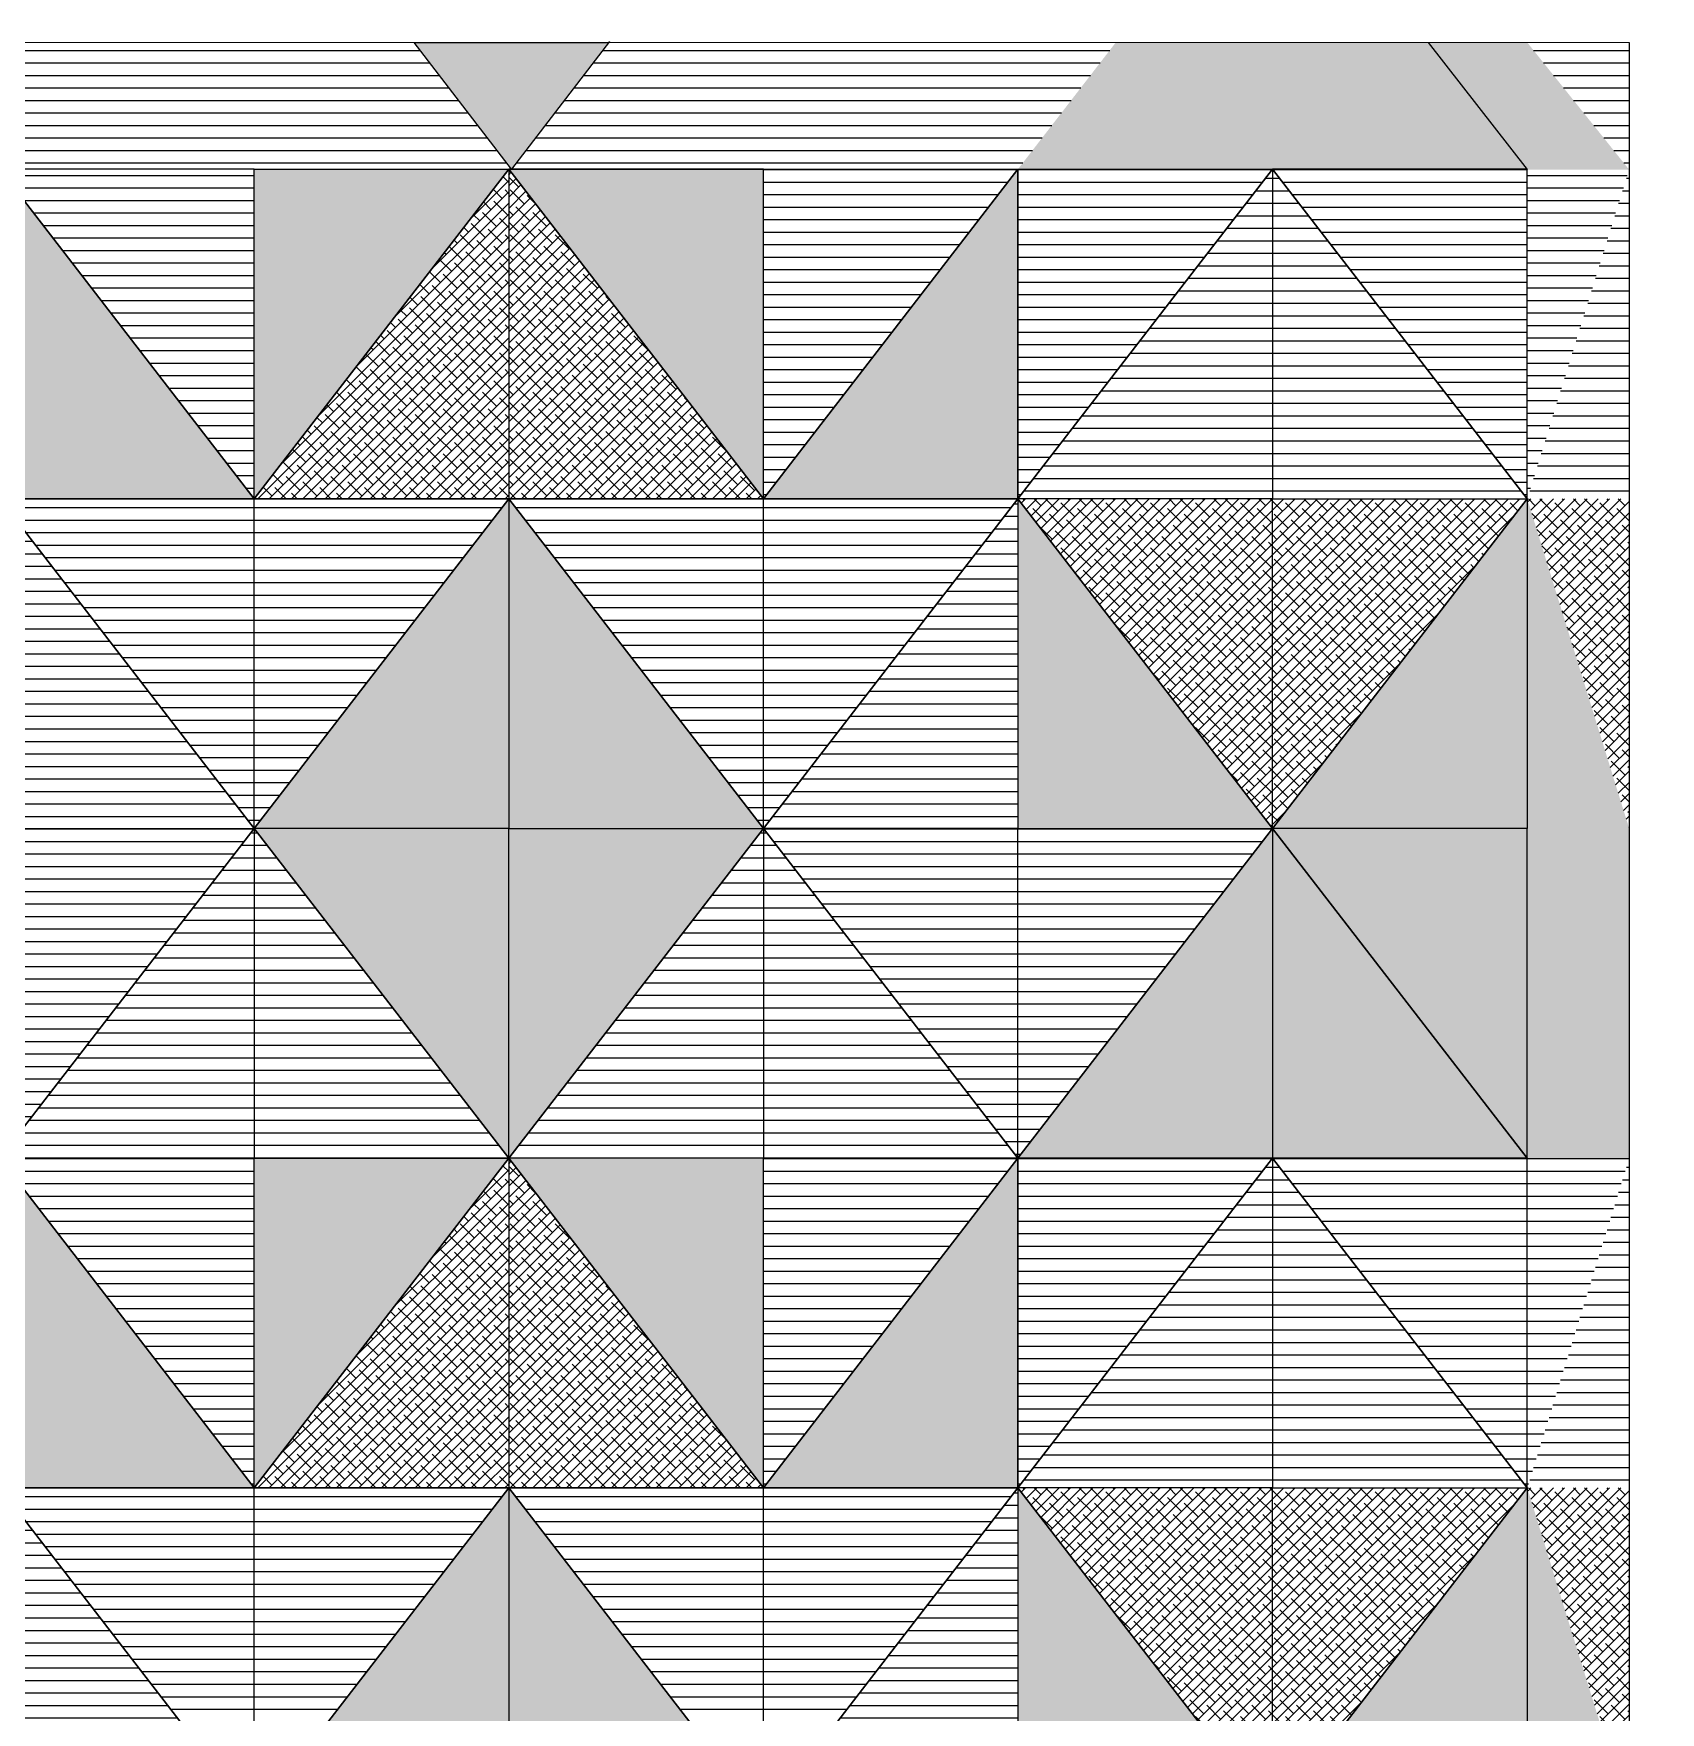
# Model space of a CAD drawing. Header units: millimetres. Extents: x 86441 to 190201, y 16532 to 98188.
# Drawn here: x 88167.11 to 88206.13, y 59592.29 to 59632.57 of the extents above; entities that cross this region are included whole.
import ezdxf

# ---------------------------------------------------------------- set-up
doc = ezdxf.new("R2010")
doc.units = ezdxf.units.MM
doc.header["$LTSCALE"] = 0.1
doc.layers.add('COLUMN', color=1, linetype='Continuous', lineweight=0)
pattern_1 = [(0, (86247.15907, 59338.5705), (0, 0.3), [])]
pattern_2 = [(0, (86247.15907, 59362.29686), (0, 0.3), [])]
pattern_3 = [(0, (86234.86697, 59347.38807), (0, 0.3), [])]
pattern_4 = [(0, (86328.108, 59338.5705), (0, 0.3), [])]
pattern_5 = [(45, (86362.53961, 59353.97049), (-0.134703842, 0.134703842), []), (135, (86362.53961, 59353.97049), (-0.404111525, 0.134703842), [0.47625, -0.28575])]
pattern_6 = [(0, (86328.108, 59362.29686), (0, 0.3), [])]
pattern_7 = [(0, (86315.8159, 59347.38807), (0, 0.3), [])]
pattern_8 = [(0, (86361.7396, 59354.5705), (0, 0.3), [])]
pattern_9 = [(0, (86328.0317, 59339.47928), (0, 0.3), [])]
pattern_10 = [(45, (86362.53961, 59377.69686), (-0.134703842, 0.134703842), []), (135, (86362.53961, 59377.69686), (-0.404111525, 0.134703842), [0.47625, -0.28575])]
pattern_11 = [(0, (86262.15266, 59039.96376), (0, 0.3), [])]
pattern_12 = [(0, (86361.7396, 59378.29686), (0, 0.3), [])]

msp = doc.modelspace()

# ---------------------------------------------------------------- hatches: boundary and pattern name
at = {"true_color": 0xb1a785, "transparency": 33554687}
h = msp.add_hatch(color=253, dxfattribs=at)
h.dxf.hatch_style = 1
h.paths.add_polyline_path([(88202.94, 59632.353), (88200.566, 59632.353), (88202.93, 59629.314), (88202.94, 59629.314)])
h.paths.add_polyline_path([(88202.94, 59632.353), (88202.94, 59629.302), (88205.385, 59629.302)])
h.paths.add_polyline_path([(88180.906, 59632.353), (88176.239, 59632.353), (88178.576, 59629.314)])
h.paths.add_polyline_path([(88156.418, 59632.353), (88151.738, 59632.353), (88154.076, 59629.314)])
h.paths.add_polyline_path([(88141.861, 59629.314), (88135.753, 59621.406), (88141.861, 59621.406)])
at = {"true_color": 0x66682c, "transparency": 33554687}
h = msp.add_hatch(color=77, dxfattribs=at)
h.dxf.hatch_style = 1
h.paths.add_polyline_path([(88151.73, 59632.353), (88144.207, 59632.353), (88141.861, 59629.314), (88154.076, 59629.314)])
h.paths.add_polyline_path([(88163.946, 59632.353), (88156.423, 59632.353), (88154.076, 59629.314), (88166.292, 59629.314)])
h.paths.add_polyline_path([(88200.593, 59632.353), (88193.07, 59632.353), (88190.724, 59629.314), (88202.94, 59629.314)])
at = {"true_color": 0x65502f, "transparency": 33554687}
h = msp.add_hatch(dxfattribs=at)
h.set_pattern_fill('_USER', color=59, scale=0.3, pattern_type=0)
h.set_pattern_definition(pattern_11)
h.paths.add_polyline_path([(88193.072, 59632.353), (88180.906, 59632.353), (88178.576, 59629.314), (88190.724, 59629.314)])
h.paths.add_polyline_path([(88176.239, 59632.353), (88163.943, 59632.353), (88166.292, 59629.314), (88178.508, 59629.314), (88178.576, 59629.314)])
h.paths.add_polyline_path([(88166.292, 59629.314), (88172.4, 59629.314), (88172.4, 59621.406)])
at = {"true_color": 0x242b7a, "transparency": 33554687}
h = msp.add_hatch(dxfattribs=at)
h.set_pattern_fill('_USER', color=177, scale=0.3, pattern_type=0)
h.set_pattern_definition(pattern_11)
h.paths.add_polyline_path([(88205.385, 59632.353), (88202.94, 59632.353), (88205.385, 59629.302)])
h.paths.add_polyline_path([(88202.94, 59629.314), (88205.385, 59629.314), (88202.94, 59621.406)])
at = {"true_color": 0xb1a785, "transparency": 33554687}
h = msp.add_hatch(color=253, dxfattribs=at)
h.dxf.hatch_style = 1
h.paths.add_polyline_path([(88166.292, 59621.406), (88172.4, 59621.406), (88166.292, 59629.314)])
at = {"true_color": 0x65502f, "transparency": 33554687}
h = msp.add_hatch(dxfattribs=at)
h.set_pattern_fill('ANSI38', color=59, scale=0.06)
h.set_pattern_definition([(45, (86263.26697, 59402.71445), (-0.134703842, 0.134703842), []), (135, (86263.26697, 59402.71445), (-0.404111525, 0.134703842), [0.47625, -0.28575])])
h.paths.add_polyline_path([(88172.4, 59621.406), (88178.508, 59621.406), (88178.508, 59629.314)])
at = {"true_color": 0x66682c, "transparency": 33554687}
h = msp.add_hatch(color=77, dxfattribs=at)
h.dxf.hatch_style = 1
h.paths.add_polyline_path([(88178.508, 59629.314), (88172.4, 59629.314), (88172.4, 59621.406)])
at = {"true_color": 0x65502f, "transparency": 33554687}
h = msp.add_hatch(dxfattribs=at)
h.set_pattern_fill('ANSI38', color=59, scale=0.06)
h.set_pattern_definition([(45, (86344.2159, 59402.71445), (-0.134703842, 0.134703842), []), (135, (86344.2159, 59402.71445), (-0.404111525, 0.134703842), [0.47625, -0.28575])])
h.paths.add_polyline_path([(88178.508, 59629.314), (88178.508, 59621.406), (88184.616, 59621.406)])
at = {"true_color": 0x66682c, "transparency": 33554687}
h = msp.add_hatch(color=77, dxfattribs=at)
h.dxf.hatch_style = 1
h.paths.add_polyline_path([(88178.508, 59629.314), (88184.616, 59629.314), (88184.616, 59621.406)])
at = {"true_color": 0x65502f, "transparency": 33554687}
h = msp.add_hatch(dxfattribs=at)
h.set_pattern_fill('_USER', color=59, scale=0.3, pattern_type=0)
h.set_pattern_definition([(0, (86349.5238, 59363.80566), (0, 0.3), [])])
h.paths.add_polyline_path([(88190.724, 59629.314), (88184.616, 59629.314), (88184.616, 59621.406)])
at = {"true_color": 0xb1a785, "transparency": 33554687}
h = msp.add_hatch(color=253, dxfattribs=at)
h.dxf.hatch_style = 1
h.paths.add_polyline_path([(88190.724, 59629.314), (88184.616, 59621.406), (88190.724, 59621.406)])
at = {"true_color": 0x65502f, "transparency": 33554687}
h = msp.add_hatch(dxfattribs=at)
h.set_pattern_fill('_USER', color=59, scale=0.3, pattern_type=0)
h.set_pattern_definition([(0, (86355.6317, 59363.80566), (0, 0.3), [])])
h.paths.add_polyline_path([(88196.832, 59629.314), (88190.724, 59629.314), (88190.724, 59621.406)])
h = msp.add_hatch(dxfattribs=at)
h.set_pattern_fill('_USER', color=59, scale=0.3, pattern_type=0)
h.set_pattern_definition([(0, (86339.77123, 59378.29686), (0, 0.3), [])])
h.paths.add_polyline_path([(88190.724, 59621.406), (88196.832, 59621.406), (88196.832, 59629.314)])
h = msp.add_hatch(dxfattribs=at)
h.set_pattern_fill('_USER', color=59, scale=0.3, pattern_type=0)
h.set_pattern_definition(pattern_12)
h.paths.add_polyline_path([(88202.94, 59621.406), (88196.832, 59621.406), (88196.832, 59629.314)])
at = {"true_color": 0x242b7a, "transparency": 33554687}
h = msp.add_hatch(dxfattribs=at)
h.set_pattern_fill('_USER', color=177, scale=0.3, pattern_type=0)
h.set_pattern_definition([(0, (86328.0317, 59363.20566), (0, 0.3), [])])
h.paths.add_polyline_path([(88202.94, 59629.314), (88196.832, 59629.314), (88202.94, 59621.406)])
at = {"true_color": 0x65502f, "transparency": 33554687}
h = msp.add_hatch(dxfattribs=at)
h.set_pattern_fill('_USER', color=59, scale=0.3, pattern_type=0)
h.set_pattern_definition(pattern_12)
h.paths.add_polyline_path([(88202.94, 59621.406), (88205.385, 59621.406), (88205.385, 59629.314)])
at = {"true_color": 0x242b7a, "transparency": 33554687}
h = msp.add_hatch(dxfattribs=at)
h.set_pattern_fill('_USER', color=177, scale=0.3, pattern_type=0)
h.set_pattern_definition(pattern_3)
h.paths.add_polyline_path([(88166.292, 59613.497), (88172.4, 59613.497), (88166.292, 59621.406)])
at = {"true_color": 0x65502f, "transparency": 33554687}
h = msp.add_hatch(dxfattribs=at)
h.set_pattern_fill('_USER', color=59, scale=0.3, pattern_type=0)
h.set_pattern_definition(pattern_2)
h.paths.add_polyline_path([(88166.292, 59621.406), (88172.4, 59621.406), (88172.4, 59613.497)])
h = msp.add_hatch(dxfattribs=at)
h.set_pattern_fill('_USER', color=59, scale=0.3, pattern_type=0)
h.set_pattern_definition(pattern_2)
h.paths.add_polyline_path([(88178.508, 59621.406), (88172.4, 59621.406), (88172.4, 59613.497)])
at = {"true_color": 0xb1a785, "transparency": 33554687}
h = msp.add_hatch(color=253, dxfattribs=at)
h.dxf.hatch_style = 1
h.paths.add_polyline_path([(88178.508, 59621.406), (88172.4, 59613.497), (88178.508, 59613.497)])
at = {"true_color": 0x65502f, "transparency": 33554687}
h = msp.add_hatch(dxfattribs=at)
h.set_pattern_fill('_USER', color=59, scale=0.3, pattern_type=0)
h.set_pattern_definition(pattern_6)
h.paths.add_polyline_path([(88178.508, 59621.406), (88184.616, 59621.406), (88184.616, 59613.497)])
at = {"true_color": 0xb1a785, "transparency": 33554687}
h = msp.add_hatch(color=253, dxfattribs=at)
h.dxf.hatch_style = 1
h.paths.add_polyline_path([(88178.508, 59613.497), (88184.616, 59613.497), (88178.508, 59621.406)])
at = {"true_color": 0x242b7a, "transparency": 33554687}
h = msp.add_hatch(dxfattribs=at)
h.set_pattern_fill('_USER', color=177, scale=0.3, pattern_type=0)
h.set_pattern_definition(pattern_7)
h.paths.add_polyline_path([(88190.724, 59621.406), (88184.616, 59613.497), (88190.724, 59613.497)])
at = {"true_color": 0x65502f, "transparency": 33554687}
h = msp.add_hatch(dxfattribs=at)
h.set_pattern_fill('_USER', color=59, scale=0.3, pattern_type=0)
h.set_pattern_definition(pattern_6)
h.paths.add_polyline_path([(88190.724, 59621.406), (88184.616, 59621.406), (88184.616, 59613.497)])
at = {"true_color": 0xb1a785, "transparency": 33554687}
h = msp.add_hatch(color=253, dxfattribs=at)
h.dxf.hatch_style = 1
h.paths.add_polyline_path([(88190.724, 59613.497), (88196.832, 59613.497), (88190.724, 59621.406)])
at = {"true_color": 0x65502f, "transparency": 33554687}
h = msp.add_hatch(dxfattribs=at)
h.set_pattern_fill('ANSI38', color=59, scale=0.06)
h.set_pattern_definition(pattern_10)
h.paths.add_polyline_path([(88196.832, 59613.497), (88196.832, 59621.406), (88190.724, 59621.406)])
h = msp.add_hatch(dxfattribs=at)
h.set_pattern_fill('ANSI38', color=59, scale=0.06)
h.set_pattern_definition(pattern_10)
h.paths.add_polyline_path([(88202.94, 59621.406), (88196.832, 59621.406), (88196.832, 59613.497)])
at = {"true_color": 0xb1a785, "transparency": 33554687}
h = msp.add_hatch(color=253, dxfattribs=at)
h.dxf.hatch_style = 1
h.paths.add_polyline_path([(88202.94, 59621.406), (88196.832, 59613.497), (88202.94, 59613.497)])
h = msp.add_hatch(color=253, dxfattribs=at)
h.dxf.hatch_style = 1
h.paths.add_polyline_path([(88202.94, 59621.406), (88205.385, 59613.497), (88202.94, 59613.497)])
at = {"true_color": 0x65502f, "transparency": 33554687}
h = msp.add_hatch(dxfattribs=at)
h.set_pattern_fill('ANSI38', color=59, scale=0.06)
h.set_pattern_definition(pattern_10)
h.paths.add_polyline_path([(88202.94, 59621.406), (88205.385, 59621.406), (88205.385, 59613.497)])
h = msp.add_hatch(dxfattribs=at)
h.set_pattern_fill('_USER', color=59, scale=0.3, pattern_type=0)
h.set_pattern_definition([(0, (86268.57488, 59359.89686), (0, 0.3), [])])
h.paths.add_polyline_path([(88166.292, 59605.588), (88172.4, 59605.588), (88172.4, 59613.497)])
at = {"true_color": 0x242b7a, "transparency": 33554687}
h = msp.add_hatch(dxfattribs=at)
h.set_pattern_fill('_USER', color=177, scale=0.3, pattern_type=0)
h.set_pattern_definition(pattern_3)
h.paths.add_polyline_path([(88166.292, 59605.588), (88172.4, 59613.497), (88166.292, 59613.497)])
at = {"true_color": 0x65502f, "transparency": 33554687}
h = msp.add_hatch(dxfattribs=at)
h.set_pattern_fill('_USER', color=59, scale=0.3, pattern_type=0)
h.set_pattern_definition(pattern_2)
h.paths.add_polyline_path([(88178.508, 59605.588), (88172.4, 59605.588), (88172.4, 59613.497)])
at = {"true_color": 0xb1a785, "transparency": 33554687}
h = msp.add_hatch(color=253, dxfattribs=at)
h.dxf.hatch_style = 1
h.paths.add_polyline_path([(88178.508, 59613.497), (88172.4, 59613.497), (88178.508, 59605.588)])
at = {"true_color": 0x65502f, "transparency": 33554687}
h = msp.add_hatch(dxfattribs=at)
h.set_pattern_fill('_USER', color=59, scale=0.3, pattern_type=0)
h.set_pattern_definition(pattern_6)
h.paths.add_polyline_path([(88178.508, 59605.588), (88184.616, 59605.588), (88184.616, 59613.497)])
at = {"true_color": 0xb1a785, "transparency": 33554687}
h = msp.add_hatch(color=253, dxfattribs=at)
h.dxf.hatch_style = 1
h.paths.add_polyline_path([(88178.508, 59605.588), (88184.616, 59613.497), (88178.508, 59613.497)])
at = {"true_color": 0x65502f, "transparency": 33554687}
h = msp.add_hatch(dxfattribs=at)
h.set_pattern_fill('_USER', color=59, scale=0.3, pattern_type=0)
h.set_pattern_definition([(0, (86349.5238, 59359.89686), (0, 0.3), [])])
h.paths.add_polyline_path([(88190.724, 59605.588), (88184.616, 59605.588), (88184.616, 59613.497)])
at = {"true_color": 0x242b7a, "transparency": 33554687}
h = msp.add_hatch(dxfattribs=at)
h.set_pattern_fill('_USER', color=177, scale=0.3, pattern_type=0)
h.set_pattern_definition(pattern_7)
h.paths.add_polyline_path([(88190.724, 59613.497), (88184.616, 59613.497), (88190.724, 59605.588)])
at = {"true_color": 0x66682c, "transparency": 33554687}
h = msp.add_hatch(color=77, dxfattribs=at)
h.dxf.hatch_style = 1
h.paths.add_polyline_path([(88190.724, 59605.588), (88196.832, 59605.588), (88196.832, 59613.497)])
at = {"true_color": 0x242b7a, "transparency": 33554687}
h = msp.add_hatch(dxfattribs=at)
h.set_pattern_fill('_USER', color=177, scale=0.3, pattern_type=0)
h.set_pattern_definition([(0, (86341.6317, 59347.38807), (0, 0.3), [])])
h.paths.add_polyline_path([(88196.832, 59613.497), (88190.724, 59613.497), (88190.724, 59605.588)])
at = {"true_color": 0x66682c, "transparency": 33554687}
h = msp.add_hatch(color=77, dxfattribs=at)
h.dxf.hatch_style = 1
h.paths.add_polyline_path([(88202.94, 59605.588), (88196.832, 59605.588), (88196.832, 59613.497)])
at = {"true_color": 0xb1a785, "transparency": 33554687}
h = msp.add_hatch(color=253, dxfattribs=at)
h.dxf.hatch_style = 1
h.paths.add_polyline_path([(88202.94, 59613.497), (88196.832, 59613.497), (88202.94, 59605.588)])
h = msp.add_hatch(color=253, dxfattribs=at)
h.dxf.hatch_style = 1
h.paths.add_polyline_path([(88202.94, 59613.497), (88205.385, 59613.497), (88202.94, 59605.588)])
at = {"true_color": 0x66682c, "transparency": 33554687}
h = msp.add_hatch(color=77, dxfattribs=at)
h.dxf.hatch_style = 1
h.paths.add_polyline_path([(88202.94, 59605.588), (88205.385, 59605.588), (88205.385, 59613.497)])
at = {"true_color": 0x65502f, "transparency": 33554687}
h = msp.add_hatch(dxfattribs=at)
h.set_pattern_fill('_USER', color=59, scale=0.3, pattern_type=0)
h.set_pattern_definition([(0, (86268.57488, 59340.07928), (0, 0.3), [])])
h.paths.add_polyline_path([(88166.292, 59605.588), (88172.4, 59605.588), (88172.4, 59597.679)])
at = {"true_color": 0xb1a785, "transparency": 33554687}
h = msp.add_hatch(color=253, dxfattribs=at)
h.dxf.hatch_style = 1
h.paths.add_polyline_path([(88166.292, 59597.679), (88172.4, 59597.679), (88166.292, 59605.588)])
at = {"true_color": 0x65502f, "transparency": 33554687}
h = msp.add_hatch(dxfattribs=at)
h.set_pattern_fill('ANSI38', color=59, scale=0.06)
h.set_pattern_definition([(45, (86263.26697, 59378.98807), (-0.134703842, 0.134703842), []), (135, (86263.26697, 59378.98807), (-0.404111525, 0.134703842), [0.47625, -0.28575])])
h.paths.add_polyline_path([(88172.4, 59597.679), (88178.508, 59597.679), (88178.508, 59605.588)])
at = {"true_color": 0x66682c, "transparency": 33554687}
h = msp.add_hatch(color=77, dxfattribs=at)
h.dxf.hatch_style = 1
h.paths.add_polyline_path([(88178.508, 59605.588), (88172.4, 59605.588), (88172.4, 59597.679)])
at = {"true_color": 0x65502f, "transparency": 33554687}
h = msp.add_hatch(dxfattribs=at)
h.set_pattern_fill('ANSI38', color=59, scale=0.06)
h.set_pattern_definition([(45, (86344.2159, 59378.98807), (-0.134703842, 0.134703842), []), (135, (86344.2159, 59378.98807), (-0.404111525, 0.134703842), [0.47625, -0.28575])])
h.paths.add_polyline_path([(88178.508, 59605.588), (88178.508, 59597.679), (88184.616, 59597.679)])
at = {"true_color": 0x66682c, "transparency": 33554687}
h = msp.add_hatch(color=77, dxfattribs=at)
h.dxf.hatch_style = 1
h.paths.add_polyline_path([(88178.508, 59605.588), (88184.616, 59605.588), (88184.616, 59597.679)])
at = {"true_color": 0x65502f, "transparency": 33554687}
h = msp.add_hatch(dxfattribs=at)
h.set_pattern_fill('_USER', color=59, scale=0.3, pattern_type=0)
h.set_pattern_definition([(0, (86349.5238, 59340.07928), (0, 0.3), [])])
h.paths.add_polyline_path([(88190.724, 59605.588), (88184.616, 59605.588), (88184.616, 59597.679)])
at = {"true_color": 0xb1a785, "transparency": 33554687}
h = msp.add_hatch(color=253, dxfattribs=at)
h.dxf.hatch_style = 1
h.paths.add_polyline_path([(88190.724, 59605.588), (88184.616, 59597.679), (88190.724, 59597.679)])
at = {"true_color": 0x65502f, "transparency": 33554687}
h = msp.add_hatch(dxfattribs=at)
h.set_pattern_fill('_USER', color=59, scale=0.3, pattern_type=0)
h.set_pattern_definition([(0, (86355.6317, 59340.07928), (0, 0.3), [])])
h.paths.add_polyline_path([(88196.832, 59605.588), (88190.724, 59605.588), (88190.724, 59597.679)])
h = msp.add_hatch(dxfattribs=at)
h.set_pattern_fill('_USER', color=59, scale=0.3, pattern_type=0)
h.set_pattern_definition([(0, (86339.77123, 59354.5705), (0, 0.3), [])])
h.paths.add_polyline_path([(88190.724, 59597.679), (88196.832, 59597.679), (88196.832, 59605.588)])
h = msp.add_hatch(dxfattribs=at)
h.set_pattern_fill('_USER', color=59, scale=0.3, pattern_type=0)
h.set_pattern_definition(pattern_8)
h.paths.add_polyline_path([(88202.94, 59597.679), (88196.832, 59597.679), (88196.832, 59605.588)])
at = {"true_color": 0x242b7a, "transparency": 33554687}
h = msp.add_hatch(dxfattribs=at)
h.set_pattern_fill('_USER', color=177, scale=0.3, pattern_type=0)
h.set_pattern_definition(pattern_9)
h.paths.add_polyline_path([(88202.94, 59605.588), (88196.832, 59605.588), (88202.94, 59597.679)])
h = msp.add_hatch(dxfattribs=at)
h.set_pattern_fill('_USER', color=177, scale=0.3, pattern_type=0)
h.set_pattern_definition(pattern_9)
h.paths.add_polyline_path([(88202.94, 59605.588), (88205.385, 59605.588), (88202.94, 59597.679)])
at = {"true_color": 0x65502f, "transparency": 33554687}
h = msp.add_hatch(dxfattribs=at)
h.set_pattern_fill('_USER', color=59, scale=0.3, pattern_type=0)
h.set_pattern_definition(pattern_8)
h.paths.add_polyline_path([(88202.94, 59597.679), (88205.385, 59597.679), (88205.385, 59605.588)])
at = {"true_color": 0x242b7a, "transparency": 33554687}
h = msp.add_hatch(dxfattribs=at)
h.set_pattern_fill('_USER', color=177, scale=0.3, pattern_type=0)
h.set_pattern_definition([(0, (86234.86697, 59323.6617), (0, 0.3), [])])
h.paths.add_polyline_path([(88166.292, 59589.77), (88172.4, 59589.77), (88166.292, 59597.679)])
at = {"true_color": 0x65502f, "transparency": 33554687}
h = msp.add_hatch(dxfattribs=at)
h.set_pattern_fill('_USER', color=59, scale=0.3, pattern_type=0)
h.set_pattern_definition(pattern_1)
h.paths.add_polyline_path([(88166.292, 59597.679), (88172.4, 59597.679), (88172.4, 59589.77)])
h = msp.add_hatch(dxfattribs=at)
h.set_pattern_fill('_USER', color=59, scale=0.3, pattern_type=0)
h.set_pattern_definition(pattern_1)
h.paths.add_polyline_path([(88178.508, 59597.679), (88172.4, 59597.679), (88172.4, 59589.77)])
at = {"true_color": 0xb1a785, "transparency": 33554687}
h = msp.add_hatch(color=253, dxfattribs=at)
h.dxf.hatch_style = 1
h.paths.add_polyline_path([(88178.508, 59597.679), (88172.4, 59589.77), (88178.508, 59589.77)])
at = {"true_color": 0x65502f, "transparency": 33554687}
h = msp.add_hatch(dxfattribs=at)
h.set_pattern_fill('_USER', color=59, scale=0.3, pattern_type=0)
h.set_pattern_definition(pattern_4)
h.paths.add_polyline_path([(88178.508, 59597.679), (88184.616, 59597.679), (88184.616, 59589.77)])
at = {"true_color": 0xb1a785, "transparency": 33554687}
h = msp.add_hatch(color=253, dxfattribs=at)
h.dxf.hatch_style = 1
h.paths.add_polyline_path([(88178.508, 59589.77), (88184.616, 59589.77), (88178.508, 59597.679)])
at = {"true_color": 0x242b7a, "transparency": 33554687}
h = msp.add_hatch(dxfattribs=at)
h.set_pattern_fill('_USER', color=177, scale=0.3, pattern_type=0)
h.set_pattern_definition([(0, (86315.8159, 59323.6617), (0, 0.3), [])])
h.paths.add_polyline_path([(88190.724, 59597.679), (88184.616, 59589.77), (88190.724, 59589.77)])
at = {"true_color": 0x65502f, "transparency": 33554687}
h = msp.add_hatch(dxfattribs=at)
h.set_pattern_fill('_USER', color=59, scale=0.3, pattern_type=0)
h.set_pattern_definition(pattern_4)
h.paths.add_polyline_path([(88190.724, 59597.679), (88184.616, 59597.679), (88184.616, 59589.77)])
at = {"true_color": 0xb1a785, "transparency": 33554687}
h = msp.add_hatch(color=253, dxfattribs=at)
h.dxf.hatch_style = 1
h.paths.add_polyline_path([(88190.724, 59589.77), (88196.832, 59589.77), (88190.724, 59597.679)])
at = {"true_color": 0x65502f, "transparency": 33554687}
h = msp.add_hatch(dxfattribs=at)
h.set_pattern_fill('ANSI38', color=59, scale=0.06)
h.set_pattern_definition(pattern_5)
h.paths.add_polyline_path([(88196.832, 59589.77), (88196.832, 59597.679), (88190.724, 59597.679)])
h = msp.add_hatch(dxfattribs=at)
h.set_pattern_fill('ANSI38', color=59, scale=0.06)
h.set_pattern_definition(pattern_5)
h.paths.add_polyline_path([(88202.94, 59597.679), (88196.832, 59597.679), (88196.832, 59589.77)])
at = {"true_color": 0xb1a785, "transparency": 33554687}
h = msp.add_hatch(color=253, dxfattribs=at)
h.dxf.hatch_style = 1
h.paths.add_polyline_path([(88202.94, 59597.679), (88196.832, 59589.77), (88202.94, 59589.77)])
h = msp.add_hatch(color=253, dxfattribs=at)
h.dxf.hatch_style = 1
h.paths.add_polyline_path([(88202.94, 59597.679), (88205.385, 59589.77), (88202.94, 59589.77)])
at = {"true_color": 0x65502f, "transparency": 33554687}
h = msp.add_hatch(dxfattribs=at)
h.set_pattern_fill('ANSI38', color=59, scale=0.06)
h.set_pattern_definition(pattern_5)
h.paths.add_polyline_path([(88202.94, 59597.679), (88205.385, 59597.679), (88205.385, 59589.77)])
at = {"layer": 'COLUMN', "lineweight": 9, "true_color": 0x636466, "transparency": 33554687}
h = msp.add_hatch(dxfattribs=at)
h.set_pattern_fill('STEEL', color=251, scale=1.6)
h.set_pattern_definition([(45, (86262.1527, 59039.964), (-3.592102, 3.592102), []), (45, (86262.1527, 59042.504), (-3.592102, 3.592102), [])])
h.paths.add_polyline_path([(88267.675, 59581.293), (88260.885, 59581.293), (88260.885, 59578.293), (88267.675, 59578.293)])
h.paths.add_polyline_path([(88465.91, 59711.09), (88462.91, 59711.09), (88462.91, 59688.09), (88465.91, 59688.09)], flags=17)
h.paths.add_polyline_path([(88447.91, 59691.09), (88426.91, 59691.09), (88426.91, 59688.09), (88447.91, 59688.09)], flags=17)
h.paths.add_polyline_path([(88295.185, 59618.113), (88240.645, 59618.113), (88240.645, 59615.113), (88295.185, 59615.113)])
h.paths.add_polyline_path([(88260.885, 59573.953), (88260.885, 59579.162), (88257.885, 59579.162), (88257.885, 59573.953), (88257.885, 59555.273), (88260.885, 59555.273)])
h.paths.add_polyline_path([(88285.675, 59579.273), (88282.675, 59579.273), (88282.675, 59555.273), (88285.675, 59555.273), (88285.675, 59565.283)])
h.paths.add_polyline_path([(88257.885, 59577.113), (88248.885, 59577.113), (88248.885, 59574.113), (88257.885, 59574.113)])
h.paths.add_polyline_path([(88260.885, 59597.113), (88257.885, 59597.113), (88257.885, 59589.404), (88260.885, 59589.404)])
h.paths.add_polyline_path([(88257.885, 59597.113), (88224.885, 59597.113), (88224.885, 59594.113), (88257.885, 59594.113)])
h.paths.add_polyline_path([(88233.885, 59594.113), (88230.885, 59594.113), (88230.885, 59574.113), (88233.885, 59574.113), (88233.885, 59577.113)])
h.paths.add_polyline_path([(88310.525, 59581.293), (88307.465, 59581.293), (88300.675, 59581.293), (88300.675, 59578.293), (88307.465, 59578.293), (88310.525, 59578.293)], flags=17)
h.paths.add_polyline_path([(88123.605, 59573.953), (88048.205, 59573.953), (88048.205, 59569.353), (88123.605, 59569.353)])
h.paths.add_polyline_path([(88200.845, 59573.953), (88194.865, 59573.953), (88194.865, 59569.353), (88200.845, 59569.353)])
h.paths.add_polyline_path([(88137.085, 59573.953), (88129.645, 59573.953), (88129.645, 59569.353), (88137.085, 59569.353)])
h.paths.add_polyline_path([(88307.465, 59555.273), (88301.966, 59555.273), (88301.966, 59550.673), (88307.465, 59550.673)])
h.paths.add_polyline_path([(88291.173, 59555.273), (88277.177, 59555.273), (88277.177, 59550.673), (88291.173, 59550.673)])
h.paths.add_polyline_path([(88266.269, 59555.273), (88206.885, 59555.273), (88206.885, 59550.673), (88266.269, 59550.673)])
h.paths.add_polyline_path([(88299.785, 59615.113), (88295.185, 59615.113), (88295.185, 59600.793), (88310.525, 59600.793), (88310.525, 59575.333), (88315.125, 59575.333), (88315.125, 59605.393), (88299.785, 59605.393)])
h.paths.add_polyline_path([(88299.785, 59679.953), (88295.185, 59679.953), (88295.185, 59672.893), (88299.785, 59672.893)])
h.paths.add_polyline_path([(88299.785, 59783.493), (88295.185, 59783.493), (88279.905, 59783.493), (88279.905, 59778.893), (88295.185, 59778.893), (88295.185, 59737.733), (88299.785, 59737.733)])
h.paths.add_polyline_path([(88222.125, 59783.493), (88206.885, 59783.493), (88206.885, 59778.893), (88222.125, 59778.893)])
h.paths.add_polyline_path([(88137.085, 59783.493), (88129.645, 59783.493), (88129.645, 59778.893), (88137.085, 59778.893)])
h.paths.add_polyline_path([(88200.845, 59783.493), (88194.865, 59783.493), (88194.865, 59778.893), (88200.845, 59778.893)])
h.paths.add_polyline_path([(88123.605, 59783.493), (88048.205, 59783.493), (88048.205, 59778.893), (88123.605, 59778.893)])
edge = h.paths.add_edge_path()
edge.add_line((88499.79, 59580.496), (88504.39, 59580.496))
edge.add_line((88499.854, 59605.961), (88499.79, 59580.386))
edge.add_line((88504.39, 59610.596), (88504.39, 59580.496))
edge.add_line((88489.05, 59610.596), (88504.39, 59610.596))
edge.add_line((88484.452, 59605.996), (88499.854, 59605.961))
edge.add_line((88489.05, 59788.696), (88489.05, 59610.596))
edge.add_line((88484.452, 59784.096), (88484.452, 59605.996))
edge.add_line((88396.15, 59788.696), (88489.05, 59788.696))
edge.add_line((88396.15, 59784.096), (88484.452, 59784.096))
edge.add_line((88396.15, 59788.696), (88396.15, 59784.096))
h.paths.add_polyline_path([(88496.73, 59560.476), (88496.73, 59555.876), (88396.15, 59555.876), (88396.15, 59560.476)])

# ---------------------------------------------------------------- linework, layer by layer
at = {"color": 4, "lineweight": 18, "transparency": 33554687}
for p in [(88140.105, 59632.353), (88205.385, 59573.953)]:
    msp.add_line(p, (88205.385, 59632.353), dxfattribs=at)
at = {"transparency": 33554687}
for p, q in [((88200.566, 59632.353), (88202.94, 59629.302)), ((88205.385, 59632.353), (88205.385, 59573.953)), ((88178.508, 59629.314), (88184.616, 59629.314)), ((88184.616, 59629.314), (88190.724, 59629.314))]:
    msp.add_line(p, q, dxfattribs=at)
msp.add_lwpolyline([(88180.927, 59632.38), (88178.576, 59629.314), (88176.239, 59632.353), (88180.906, 59632.353)], dxfattribs=at)
at = {"color": 253, "true_color": 0xb1a785, "transparency": 33554687}
for points in [[(88172.4, 59621.406), (88172.4, 59629.314), (88166.292, 59629.314)], [(88166.292, 59629.314), (88166.292, 59621.406), (88172.4, 59621.406)], [(88178.508, 59629.314), (88178.508, 59621.406), (88172.4, 59621.406)], [(88178.508, 59629.314), (88178.508, 59621.406), (88184.616, 59621.406)], [(88184.616, 59621.406), (88184.616, 59629.314), (88190.724, 59629.314)], [(88190.724, 59629.314), (88190.724, 59621.406), (88184.616, 59621.406)], [(88190.724, 59621.406), (88190.724, 59629.314), (88196.832, 59629.314)], [(88196.832, 59629.314), (88196.832, 59621.406), (88190.724, 59621.406)], [(88196.832, 59629.314), (88196.832, 59621.406), (88202.94, 59621.406)], [(88202.94, 59621.406), (88202.94, 59629.314), (88196.832, 59629.314)], [(88166.292, 59621.406), (88166.292, 59613.497), (88172.4, 59613.497)], [(88172.4, 59613.497), (88172.4, 59621.406), (88166.292, 59621.406)], [(88172.4, 59613.497), (88172.4, 59621.406), (88178.508, 59621.406)], [(88178.508, 59621.406), (88178.508, 59613.497), (88172.4, 59613.497)], [(88184.616, 59613.497), (88184.616, 59621.406), (88178.508, 59621.406)], [(88178.508, 59621.406), (88178.508, 59613.497), (88184.616, 59613.497)], [(88190.724, 59621.406), (88190.724, 59613.497), (88184.616, 59613.497)], [(88184.616, 59613.497), (88184.616, 59621.406), (88190.724, 59621.406)], [(88190.724, 59621.406), (88190.724, 59613.497), (88196.832, 59613.497)], [(88196.832, 59613.497), (88196.832, 59621.406), (88190.724, 59621.406)], [(88196.832, 59613.497), (88196.832, 59621.406), (88202.94, 59621.406)], [(88202.94, 59621.406), (88202.94, 59613.497), (88196.832, 59613.497)], [(88172.4, 59613.497), (88172.4, 59605.588), (88166.292, 59605.588)], [(88166.292, 59605.588), (88166.292, 59613.497), (88172.4, 59613.497)], [(88172.4, 59613.497), (88172.4, 59605.588), (88178.508, 59605.588)], [(88178.508, 59605.588), (88178.508, 59613.497), (88172.4, 59613.497)], [(88184.616, 59613.497), (88184.616, 59605.588), (88178.508, 59605.588)], [(88178.508, 59605.588), (88178.508, 59613.497), (88184.616, 59613.497)], [(88184.616, 59613.497), (88184.616, 59605.588), (88190.724, 59605.588)], [(88190.724, 59605.588), (88190.724, 59613.497), (88184.616, 59613.497)], [(88190.724, 59605.588), (88190.724, 59613.497), (88196.832, 59613.497)], [(88202.94, 59605.588), (88202.94, 59613.497), (88196.832, 59613.497)], [(88172.4, 59597.679), (88172.4, 59605.588), (88166.292, 59605.588)], [(88166.292, 59605.588), (88166.292, 59597.679), (88172.4, 59597.679)], [(88178.508, 59605.588), (88178.508, 59597.679), (88172.4, 59597.679)], [(88178.508, 59605.588), (88178.508, 59597.679), (88184.616, 59597.679)], [(88184.616, 59597.679), (88184.616, 59605.588), (88190.724, 59605.588)], [(88190.724, 59605.588), (88190.724, 59597.679), (88184.616, 59597.679)], [(88190.724, 59597.679), (88190.724, 59605.588), (88196.832, 59605.588)], [(88196.832, 59605.588), (88196.832, 59597.679), (88190.724, 59597.679)], [(88196.832, 59605.588), (88196.832, 59597.679), (88202.94, 59597.679)], [(88202.94, 59597.679), (88202.94, 59605.588), (88196.832, 59605.588)], [(88166.292, 59597.679), (88166.292, 59589.77), (88172.4, 59589.77)], [(88172.4, 59589.77), (88172.4, 59597.679), (88166.292, 59597.679)], [(88172.4, 59589.77), (88172.4, 59597.679), (88178.508, 59597.679)], [(88178.508, 59597.679), (88178.508, 59589.77), (88172.4, 59589.77)], [(88184.616, 59589.77), (88184.616, 59597.679), (88178.508, 59597.679)], [(88178.508, 59597.679), (88178.508, 59589.77), (88184.616, 59589.77)], [(88190.724, 59597.679), (88190.724, 59589.77), (88184.616, 59589.77)], [(88184.616, 59589.77), (88184.616, 59597.679), (88190.724, 59597.679)], [(88190.724, 59597.679), (88190.724, 59589.77), (88196.832, 59589.77)], [(88196.832, 59589.77), (88196.832, 59597.679), (88190.724, 59597.679)], [(88196.832, 59589.77), (88196.832, 59597.679), (88202.94, 59597.679)], [(88202.94, 59597.679), (88202.94, 59589.77), (88196.832, 59589.77)]]:
    msp.add_lwpolyline(points, close=True, dxfattribs=at)
at = {"color": 77, "true_color": 0x66682c, "transparency": 33554687}
for points in [[(88172.4, 59621.406), (88172.4, 59629.314), (88178.508, 59629.314)], [(88184.616, 59621.406), (88184.616, 59629.314), (88178.508, 59629.314)], [(88196.832, 59613.497), (88196.832, 59605.588), (88190.724, 59605.588)], [(88196.832, 59613.497), (88196.832, 59605.588), (88202.94, 59605.588)], [(88172.4, 59597.679), (88172.4, 59605.588), (88178.508, 59605.588)], [(88184.616, 59597.679), (88184.616, 59605.588), (88178.508, 59605.588)]]:
    msp.add_lwpolyline(points, close=True, dxfattribs=at)

doc.saveas('drawing.dxf')
